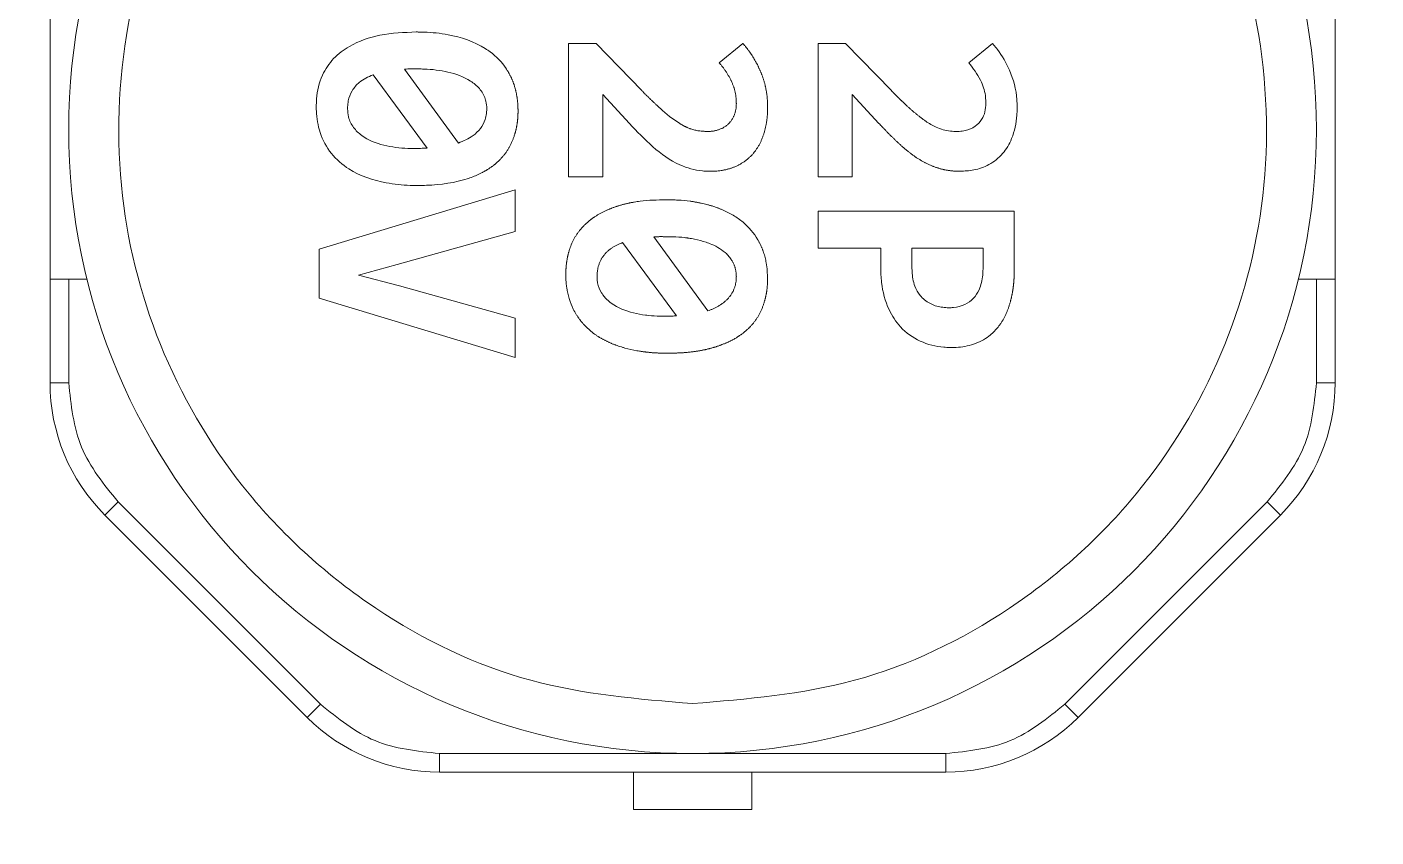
# Model space of a CAD drawing. Header units: millimetres. Extents: x 77 to 206, y 51 to 135.
# Drawn here: x 80.93 to 86.34, y 84.23 to 87.48 of the extents above; entities that cross this region are included whole.
import ezdxf

# ---------------------------------------------------------------- set-up
doc = ezdxf.new("R2010")
doc.units = ezdxf.units.MM

msp = doc.modelspace()

# ---------------------------------------------------------------- hatches: boundary and pattern name
at = {"linetype": 'Continuous', "lineweight": 0}
h = msp.add_hatch(dxfattribs=at)
h.set_pattern_fill('ANSI38', style=0)
edge = h.paths.add_edge_path(flags=0)
edge.add_line((107.8487, 95.9675), (77.0987, 95.9675))
edge.add_line((77.0987, 95.9675), (77.0987, 50.9675))
edge.add_line((77.0987, 50.9675), (138.5987, 50.9675))
edge.add_line((138.5987, 50.9675), (138.5987, 65.8769))
edge.add_spline(control_points=[(138.5987, 65.8769), (138.3623, 66.3568), (138.1121, 66.8376), (137.8487, 67.3188)], knot_values=[0.64695, 0.64695, 0.64695, 0.64695, 0.653933, 0.653933, 0.653933, 0.653933], weights=[1, 1, 1, 1], degree=3, periodic=0)
edge.add_line((137.8487, 67.3188), (137.8487, 54.2904))
edge.add_arc((136.3487, 52.9675), 2, 41.4096, 218.6822)
edge.add_line((134.7875, 51.7175), (80.91, 51.7175))
edge.add_arc((79.3487, 52.9675), 2, 321.3178, 498.5904)
edge.add_line((77.8487, 54.2904), (77.8487, 92.6447))
edge.add_arc((79.3487, 93.9675), 2, 221.4096, 398.6822)
edge.add_line((80.91, 95.2175), (109.0411, 95.2175))
edge.add_spline(control_points=[(109.0411, 95.2175), (108.645, 95.4699), (108.2475, 95.7199), (107.8487, 95.9675)], knot_values=[0.797767, 0.797767, 0.797767, 0.797767, 0.802379, 0.802379, 0.802379, 0.802379], weights=[1, 1, 1, 1], degree=3, periodic=0)
edge = h.paths.add_edge_path(flags=0)
edge.add_arc((79.3487, 93.9675), 0.8, 0, 360)
edge = h.paths.add_edge_path(flags=0)
edge.add_arc((136.3487, 52.9675), 0.8, 0, 360)
edge = h.paths.add_edge_path(flags=0)
edge.add_arc((79.3487, 52.9675), 0.8, 0, 360)

# ---------------------------------------------------------------- linework, layer by layer
at = {"color": 7, "linetype": 'Continuous', "lineweight": 15}
for p, q in [((81.0237, 87.6675), (81.0237, 86.4675)), ((86.1737, 86.4675), (86.1737, 87.6675)), ((83.1019, 86.8775), (83.1019, 87.4129)), ((83.1019, 87.4129), (83.2117, 87.4129)), ((83.2117, 87.4129), (83.3952, 87.2236)), ((83.7056, 87.3346), (83.8001, 87.4129)), ((84.1019, 86.8775), (84.1019, 87.4129)), ((84.1019, 87.4129), (84.2117, 87.4129)), ((84.2117, 87.4129), (84.3952, 87.2236)), ((84.7056, 87.3346), (84.8001, 87.4129)), ((82.6601, 87.013), (82.4436, 87.3092)), ((82.3183, 87.2869), (82.5347, 86.9927)), ((83.3455, 87.092), (83.2386, 87.2079)), ((83.2386, 87.2079), (83.2386, 86.8775)), ((84.3455, 87.092), (84.2386, 87.2079)), ((84.2386, 87.2079), (84.2386, 86.8775)), ((83.2386, 86.8775), (83.1019, 86.8775)), ((84.2386, 86.8775), (84.1019, 86.8775)), ((82.1019, 86.5878), (82.8879, 86.8263)), ((82.8879, 86.8263), (82.8879, 86.6586)), ((84.1019, 86.5928), (84.1019, 86.7408)), ((84.1019, 86.7408), (84.8879, 86.7408)), ((84.8879, 86.51), (84.8879, 86.7408)), ((82.8879, 86.6586), (82.4146, 86.5269)), ((83.3183, 86.6148), (83.5347, 86.3206)), ((83.6601, 86.3409), (83.4436, 86.6371)), ((82.1019, 86.392), (82.1019, 86.5878)), ((84.3525, 86.5928), (84.1019, 86.5928)), ((84.3525, 86.5171), (84.3525, 86.5928)), ((84.4778, 86.5111), (84.4778, 86.5928)), ((84.4778, 86.5928), (84.7626, 86.5928)), ((84.7626, 86.5928), (84.7626, 86.5159)), ((82.4146, 86.5269), (82.2594, 86.4845)), ((81.0987, 86.4675), (81.0237, 86.4675)), ((81.0237, 86.4675), (81.0237, 86.0532)), ((81.0987, 86.4675), (81.1718, 86.4675)), ((81.0987, 86.0532), (81.0987, 86.4675)), ((82.2594, 86.4845), (82.4235, 86.4409)), ((86.0987, 86.4675), (86.0257, 86.4675)), ((86.0987, 86.4675), (86.0987, 86.0532)), ((86.1737, 86.4675), (86.0987, 86.4675)), ((86.1737, 86.0532), (86.1737, 86.4675)), ((82.8879, 86.1542), (82.1019, 86.392)), ((82.4235, 86.4409), (82.8879, 86.3115)), ((82.8879, 86.3115), (82.8879, 86.1542)), ((81.0237, 86.0532), (81.0987, 86.0532)), ((86.1737, 86.0532), (86.0987, 86.0532)), ((81.2434, 85.5229), (81.2964, 85.5759)), ((81.2434, 85.5229), (82.0541, 84.7122)), ((82.1071, 84.7652), (81.2964, 85.5759)), ((85.901, 85.5759), (85.0904, 84.7652)), ((85.1434, 84.7122), (85.9541, 85.5229)), ((85.9541, 85.5229), (85.901, 85.5759)), ((82.0541, 84.7122), (82.1071, 84.7652)), ((85.1434, 84.7122), (85.0904, 84.7652)), ((83.5987, 84.5675), (82.5844, 84.5675)), ((82.5844, 84.5675), (82.5844, 84.4925)), ((84.6131, 84.5675), (83.5987, 84.5675)), ((84.6131, 84.4925), (84.6131, 84.5675)), ((82.5844, 84.4925), (84.6131, 84.4925)), ((83.3612, 84.4925), (83.3612, 84.3425)), ((83.8362, 84.4925), (83.8362, 84.3425)), ((83.3612, 84.3425), (83.8362, 84.3425))]:
    msp.add_line(p, q, dxfattribs=at)
msp.add_circle((83.5987, 87.0675), 2.5, dxfattribs=at)
for centre, start, end in [((81.7737, 86.0532), 180, 225), ((85.4237, 86.0532), 315, 0), ((82.5844, 85.2425), 225, 270), ((84.6131, 85.2425), 270, 315)]:
    msp.add_arc(centre, 0.75, start, end, dxfattribs=at)
for points, knots in [([(83.5987, 84.7675), (83.3795, 84.7858), (82.9315, 84.8231), (82.3104, 85.1232), (81.8018, 85.579), (81.4528, 86.1563), (81.2798, 86.8083), (81.305, 87.4908), (81.5204, 88.146), (81.8047, 88.4944), (81.9438, 88.6648)], [0, 0, 0, 0, 0.122291, 0.25, 0.377709, 0.5, 0.622291, 0.75, 0.877709, 1, 1, 1, 1]), ([(85.2537, 88.6648), (85.3928, 88.4944), (85.6771, 88.146), (85.8925, 87.4908), (85.9177, 86.8083), (85.7447, 86.1563), (85.3956, 85.579), (84.8871, 85.1232), (84.266, 84.8231), (83.8179, 84.7858), (83.5987, 84.7675)], [0, 0, 0, 0, 0.122291, 0.25, 0.377709, 0.5, 0.622291, 0.75, 0.877709, 1, 1, 1, 1]), ([(82.0905, 87.1593), (82.0905, 87.1598), (82.0906, 87.1623), (82.0908, 87.1728), (82.0926, 87.2152), (82.1083, 87.2821), (82.157, 87.3548), (82.2356, 87.4135), (82.3501, 87.4532), (82.4425, 87.4566), (82.4913, 87.4585)], [0, 0, 0, 0, 0.002654, 0.013269, 0.05574, 0.227851, 0.369706, 0.511163, 0.74144, 1, 1, 1, 1]), ([(82.4913, 87.4585), (82.4918, 87.4585), (82.4943, 87.4584), (82.5048, 87.4582), (82.5469, 87.4574), (82.6397, 87.4482), (82.7306, 87.4179), (82.8064, 87.366), (82.835, 87.3369), (82.8535, 87.3086), (82.8556, 87.3053), (82.8581, 87.3012), (82.86, 87.2979), (82.8619, 87.2946), (82.8638, 87.2913), (82.8656, 87.2879), (82.8678, 87.2837), (82.8695, 87.2802), (82.8712, 87.2768), (82.8728, 87.2733), (82.8744, 87.2698), (82.8762, 87.2654), (82.8777, 87.2619), (82.8794, 87.2574), (82.8808, 87.2539), (82.882, 87.2502), (82.8833, 87.2466), (82.8845, 87.243), (82.8859, 87.2384), (82.887, 87.2347), (82.8882, 87.2301), (82.8892, 87.2264), (82.8903, 87.2218), (82.8912, 87.2181), (82.8922, 87.2134), (82.893, 87.2096), (82.8938, 87.2049), (82.8945, 87.2012), (82.8953, 87.1964), (82.8958, 87.1926), (82.8964, 87.1879), (82.8969, 87.1841), (82.8974, 87.1793), (82.8977, 87.1755), (82.8981, 87.1708), (82.8984, 87.166), (82.8986, 87.1612), (82.8988, 87.1564), (82.8989, 87.1526), (82.8991, 87.1474), (82.8992, 87.1442), (82.8993, 87.1419)], [0, 0, 0, 0, 0.002575, 0.012876, 0.05408, 0.21932, 0.493122, 0.532568, 0.692465, 0.697393, 0.707247, 0.712175, 0.722029, 0.726957, 0.731884, 0.741739, 0.746666, 0.756521, 0.761448, 0.766375, 0.77623, 0.781158, 0.791013, 0.79594, 0.805795, 0.810722, 0.815649, 0.825504, 0.830431, 0.840286, 0.845213, 0.855068, 0.859995, 0.86985, 0.874777, 0.884632, 0.889559, 0.899414, 0.904341, 0.914196, 0.919123, 0.928978, 0.933905, 0.94376, 0.948687, 0.958542, 0.968397, 0.973324, 0.983178, 0.988105, 1, 1, 1, 1]), ([(83.8001, 87.4129), (83.8004, 87.4125), (83.802, 87.4106), (83.8043, 87.4079), (83.8075, 87.4041), (83.81, 87.401), (83.8132, 87.3971), (83.8156, 87.394), (83.8181, 87.3908), (83.8206, 87.3877), (83.823, 87.3845), (83.8259, 87.3804), (83.8282, 87.3772), (83.8305, 87.3739), (83.8328, 87.3706), (83.835, 87.3673), (83.8377, 87.3631), (83.8399, 87.3597), (83.8425, 87.3554), (83.8445, 87.352), (83.8466, 87.3485), (83.8486, 87.3451), (83.8505, 87.3416), (83.853, 87.3372), (83.8549, 87.3337), (83.8572, 87.3293), (83.859, 87.3257), (83.8608, 87.3221), (83.8625, 87.3185), (83.8643, 87.3149), (83.8664, 87.3104), (83.868, 87.3068), (83.87, 87.3022), (83.8716, 87.2985), (83.8735, 87.2939), (83.875, 87.2902), (83.8768, 87.2855), (83.8782, 87.2818), (83.8796, 87.278), (83.8809, 87.2742), (83.8822, 87.2704), (83.8837, 87.2657), (83.8848, 87.2618), (83.8862, 87.257), (83.8872, 87.2532), (83.8885, 87.2483), (83.8894, 87.2444), (83.8905, 87.2395), (83.8913, 87.2356), (83.8923, 87.2307), (83.8931, 87.2268), (83.894, 87.2219), (83.8946, 87.2179), (83.8954, 87.213), (83.896, 87.209), (83.8966, 87.2041), (83.8971, 87.2001), (83.8976, 87.1951), (83.8979, 87.1911), (83.8983, 87.1862), (83.8985, 87.1822), (83.8987, 87.1772), (83.8989, 87.1732), (83.899, 87.1682), (83.8991, 87.1632), (83.8992, 87.1592), (83.8993, 87.1572)], [0, 0, 0, 0, 0.005347, 0.026736, 0.037431, 0.05882, 0.069515, 0.090904, 0.101599, 0.112294, 0.133684, 0.144378, 0.165768, 0.176463, 0.187158, 0.208547, 0.219242, 0.240632, 0.251327, 0.272716, 0.283411, 0.294106, 0.315495, 0.32619, 0.34758, 0.358274, 0.379664, 0.390359, 0.401053, 0.422443, 0.433138, 0.454527, 0.465222, 0.486612, 0.497306, 0.518696, 0.529391, 0.550781, 0.561475, 0.57217, 0.59356, 0.604255, 0.625645, 0.63634, 0.65773, 0.668425, 0.689815, 0.70051, 0.721899, 0.732594, 0.753984, 0.764678, 0.786068, 0.796763, 0.818153, 0.828848, 0.850238, 0.860932, 0.882323, 0.893018, 0.914407, 0.925102, 0.946492, 0.957186, 0.978593, 1, 1, 1, 1]), ([(84.8001, 87.4129), (84.8004, 87.4125), (84.802, 87.4106), (84.8088, 87.4026), (84.8355, 87.3698), (84.8764, 87.2997), (84.8981, 87.2179), (84.8991, 87.1674), (84.8993, 87.1572)], [0, 0, 0, 0, 0.005363, 0.026816, 0.112639, 0.458508, 0.889708, 1, 1, 1, 1]), ([(82.4436, 87.3092), (82.4441, 87.3092), (82.4466, 87.3094), (82.4531, 87.31), (82.4631, 87.3105), (82.4765, 87.3104), (82.4859, 87.3104), (82.4913, 87.3104)], [0, 0, 0, 0, 0.03142, 0.157102, 0.408546, 0.659942, 1, 1, 1, 1]), ([(82.4913, 87.3104), (82.4918, 87.3104), (82.4943, 87.3104), (82.5048, 87.3103), (82.547, 87.3096), (82.6192, 87.3013), (82.6964, 87.2742), (82.7465, 87.2334), (82.7641, 87.2025), (82.7725, 87.1745), (82.7733, 87.1609), (82.774, 87.1508)], [0, 0, 0, 0, 0.004175, 0.020873, 0.087669, 0.355933, 0.626099, 0.756274, 0.887563, 0.915242, 1, 1, 1, 1]), ([(83.774, 87.1721), (83.7739, 87.1726), (83.7739, 87.1751), (83.7737, 87.1796), (83.7734, 87.1856), (83.773, 87.1916), (83.7725, 87.1976), (83.7718, 87.2035), (83.7709, 87.2095), (83.7697, 87.2154), (83.7684, 87.2212), (83.767, 87.227), (83.7656, 87.2318), (83.7641, 87.2366), (83.7624, 87.2413), (83.7603, 87.247), (83.7581, 87.2525), (83.7557, 87.258), (83.7536, 87.2625), (83.7514, 87.267), (83.7491, 87.2715), (83.7463, 87.2768), (83.7434, 87.282), (83.7403, 87.2872), (83.7371, 87.2923), (83.7339, 87.2973), (83.7311, 87.3015), (83.7283, 87.3056), (83.7254, 87.3097), (83.7219, 87.3146), (83.7182, 87.3193), (83.7145, 87.324), (83.7103, 87.3291), (83.7073, 87.3326), (83.7056, 87.3346)], [0, 0, 0, 0, 0.008318, 0.041591, 0.074865, 0.10814, 0.141416, 0.174693, 0.20797, 0.241247, 0.274525, 0.307802, 0.341079, 0.357716, 0.390993, 0.42427, 0.457546, 0.490821, 0.524096, 0.540732, 0.574008, 0.607283, 0.640558, 0.673833, 0.707107, 0.740381, 0.773655, 0.790292, 0.823566, 0.856841, 0.890116, 0.92339, 0.956664, 1, 1, 1, 1]), ([(84.774, 87.1721), (84.7739, 87.1726), (84.7739, 87.1751), (84.7735, 87.1856), (84.7714, 87.2172), (84.753, 87.273), (84.7227, 87.3124), (84.7056, 87.3346)], [0, 0, 0, 0, 0.008342, 0.041711, 0.175298, 0.535402, 1, 1, 1, 1]), ([(82.2158, 87.1509), (82.2158, 87.1514), (82.2159, 87.1539), (82.2164, 87.1644), (82.2187, 87.1889), (82.2324, 87.2242), (82.2657, 87.2634), (82.2988, 87.2782), (82.3183, 87.2869)], [0, 0, 0, 0, 0.008236, 0.041182, 0.173228, 0.411708, 0.652527, 1, 1, 1, 1]), ([(83.3952, 87.2236), (83.3956, 87.2232), (83.3973, 87.2214), (83.3997, 87.2189), (83.4032, 87.2153), (83.406, 87.2125), (83.4095, 87.2089), (83.4123, 87.206), (83.4159, 87.2025), (83.4187, 87.1997), (83.4223, 87.1962), (83.4251, 87.1934), (83.428, 87.1906), (83.4309, 87.1878), (83.4338, 87.185), (83.4367, 87.1823), (83.4396, 87.1795), (83.4432, 87.1761), (83.4475, 87.172), (83.4563, 87.1637), (83.4871, 87.1351), (83.5195, 87.1087), (83.5492, 87.0904), (83.5529, 87.0882), (83.5565, 87.0861), (83.5602, 87.084), (83.564, 87.082), (83.5677, 87.08), (83.5716, 87.0782), (83.5754, 87.0764), (83.5806, 87.0742), (83.5858, 87.072), (83.5924, 87.0696), (83.5992, 87.0674), (83.606, 87.0656), (83.6129, 87.0641), (83.6185, 87.0631), (83.6255, 87.0621), (83.6311, 87.0614), (83.6381, 87.0608), (83.6438, 87.0605), (83.6515, 87.0601), (83.6564, 87.0599), (83.6599, 87.0598)], [0, 0, 0, 0, 0.004681, 0.023405, 0.032767, 0.051491, 0.060854, 0.079578, 0.08894, 0.107664, 0.117026, 0.135751, 0.145113, 0.154475, 0.173199, 0.182561, 0.191923, 0.210647, 0.229371, 0.248096, 0.322995, 0.62341, 0.636635, 0.649861, 0.663086, 0.676312, 0.689537, 0.702763, 0.715989, 0.729215, 0.742441, 0.768896, 0.782122, 0.808582, 0.835042, 0.848269, 0.874726, 0.887952, 0.914408, 0.927634, 0.954087, 0.967312, 1, 1, 1, 1]), ([(84.3952, 87.2236), (84.3956, 87.2232), (84.3973, 87.2214), (84.3997, 87.2189), (84.4032, 87.2153), (84.406, 87.2125), (84.4095, 87.2089), (84.4123, 87.206), (84.4159, 87.2025), (84.4187, 87.1997), (84.4223, 87.1962), (84.4251, 87.1934), (84.428, 87.1906), (84.4309, 87.1878), (84.4338, 87.185), (84.4367, 87.1823), (84.4396, 87.1795), (84.4432, 87.1761), (84.4475, 87.172), (84.4519, 87.1678), (84.4577, 87.1624), (84.4636, 87.1569), (84.4695, 87.1516), (84.474, 87.1476), (84.4785, 87.1436), (84.483, 87.1397), (84.4876, 87.1358), (84.4922, 87.132), (84.4969, 87.1282), (84.5016, 87.1244), (84.5063, 87.1207), (84.511, 87.117), (84.5158, 87.1134), (84.5198, 87.1104), (84.5254, 87.1062), (84.5426, 87.094), (84.5769, 87.073), (84.6215, 87.061), (84.6506, 87.0601), (84.6599, 87.0598)], [0, 0, 0, 0, 0.004685, 0.023424, 0.032794, 0.051533, 0.060903, 0.079642, 0.089011, 0.107751, 0.11712, 0.13586, 0.145229, 0.154599, 0.173338, 0.182708, 0.192077, 0.210817, 0.229556, 0.248295, 0.267034, 0.304513, 0.323253, 0.341992, 0.360731, 0.379471, 0.39821, 0.41695, 0.435689, 0.454429, 0.473168, 0.491907, 0.510647, 0.529386, 0.538756, 0.576237, 0.726624, 0.913441, 1, 1, 1, 1]), ([(82.4984, 86.8434), (82.4979, 86.8434), (82.4954, 86.8434), (82.4849, 86.8435), (82.4428, 86.8442), (82.35, 86.8538), (82.2358, 86.8907), (82.1468, 86.9686), (82.1018, 87.0516), (82.0915, 87.1185), (82.0906, 87.1537), (82.0905, 87.1593)], [0, 0, 0, 0, 0.00258, 0.0128998, 0.0541802, 0.2197622, 0.4941985, 0.6560451, 0.8184101, 0.9708721, 1, 1, 1, 1]), ([(82.4888, 86.9915), (82.4883, 86.9915), (82.4858, 86.9915), (82.4753, 86.9916), (82.4332, 86.9924), (82.3609, 87.0011), (82.2841, 87.0304), (82.2378, 87.0745), (82.2185, 87.1132), (82.2166, 87.1398), (82.2158, 87.1509)], [0, 0, 0, 0, 0.004278, 0.021389, 0.089838, 0.364842, 0.642534, 0.773229, 0.904667, 1, 1, 1, 1]), ([(82.774, 87.1508), (82.7739, 87.1503), (82.7738, 87.1478), (82.7736, 87.1433), (82.7732, 87.1373), (82.7721, 87.1253), (82.767, 87.1021), (82.75, 87.0704), (82.7137, 87.0358), (82.6805, 87.0217), (82.6601, 87.013)], [0, 0, 0, 0, 0.007833, 0.039168, 0.070503, 0.101842, 0.227821, 0.439455, 0.654973, 1, 1, 1, 1]), ([(83.6599, 87.0598), (83.6604, 87.0598), (83.6629, 87.0599), (83.6674, 87.0601), (83.6734, 87.0605), (83.6793, 87.0611), (83.6853, 87.062), (83.6911, 87.0632), (83.6969, 87.0648), (83.7027, 87.0666), (83.7083, 87.0686), (83.7129, 87.0706), (83.7175, 87.0727), (83.7219, 87.075), (83.7271, 87.0781), (83.7312, 87.0809), (83.7351, 87.084), (83.739, 87.0872), (83.7434, 87.0913), (83.7468, 87.0949), (83.7501, 87.0987), (83.7532, 87.1026), (83.7566, 87.1076), (83.7597, 87.1127), (83.762, 87.1171), (83.7641, 87.1217), (83.7661, 87.1263), (83.7681, 87.132), (83.7697, 87.1377), (83.7711, 87.1436), (83.7723, 87.1495), (83.7731, 87.1554), (83.7738, 87.163), (83.7739, 87.1685), (83.774, 87.1721)], [0, 0, 0, 0, 0.0083198, 0.0415994, 0.0748812, 0.1081672, 0.1414592, 0.1747511, 0.2080408, 0.2413286, 0.2746154, 0.3079045, 0.3245457, 0.3578397, 0.391137, 0.4244329, 0.4410744, 0.4743679, 0.5076604, 0.5409538, 0.5575954, 0.5908909, 0.6241875, 0.6574828, 0.6907769, 0.7074182, 0.7407107, 0.7740026, 0.8072938, 0.8405828, 0.8738698, 0.9071592, 0.9404523, 1, 1, 1, 1]), ([(83.8993, 87.1572), (83.8993, 87.1567), (83.8992, 87.1542), (83.8991, 87.1477), (83.8989, 87.1397), (83.8986, 87.1317), (83.8982, 87.1257), (83.8977, 87.1197), (83.8969, 87.1117), (83.8958, 87.1038), (83.8947, 87.0959), (83.8937, 87.09), (83.8926, 87.0841), (83.8914, 87.0782), (83.8901, 87.0723), (83.8886, 87.0665), (83.8871, 87.0607), (83.8854, 87.0549), (83.8836, 87.0492), (83.8818, 87.0435), (83.8797, 87.0379), (83.8776, 87.0323), (83.8753, 87.0267), (83.8729, 87.0212), (83.8703, 87.0158), (83.8676, 87.0104), (83.8648, 87.0051), (83.8618, 86.9999), (83.8587, 86.9948), (83.8554, 86.9898), (83.852, 86.9849), (83.8484, 86.98), (83.8453, 86.9761), (83.8422, 86.9722), (83.8389, 86.9685), (83.8348, 86.964), (83.8306, 86.9598), (83.8263, 86.9556), (83.8226, 86.9522), (83.8188, 86.949), (83.8149, 86.9458), (83.8102, 86.9421), (83.8053, 86.9387), (83.8003, 86.9353), (83.7952, 86.9322), (83.79, 86.9292), (83.7856, 86.9268), (83.7812, 86.9245), (83.7767, 86.9223), (83.7712, 86.9198), (83.7657, 86.9174), (83.7601, 86.9152), (83.7545, 86.9132), (83.7488, 86.9113), (83.743, 86.9096), (83.7372, 86.9081), (83.7314, 86.9067), (83.7255, 86.9055), (83.7196, 86.9044), (83.7077, 86.9024), (83.691, 86.9007), (83.6762, 86.9004), (83.6695, 86.9003)], [0, 0, 0, 0, 0.003838, 0.019189, 0.049892, 0.065244, 0.080596, 0.095948, 0.111299, 0.142006, 0.157357, 0.172709, 0.188061, 0.203413, 0.218764, 0.234116, 0.249468, 0.26482, 0.280172, 0.295524, 0.310876, 0.326228, 0.341581, 0.356933, 0.372285, 0.387638, 0.40299, 0.418343, 0.433696, 0.449049, 0.464401, 0.479754, 0.495107, 0.502783, 0.518136, 0.533489, 0.548842, 0.564195, 0.579548, 0.587224, 0.602577, 0.61793, 0.633283, 0.648637, 0.66399, 0.679343, 0.694695, 0.702371, 0.717723, 0.733076, 0.748428, 0.763781, 0.779134, 0.794487, 0.80984, 0.825193, 0.840545, 0.855897, 0.871249, 0.886601, 0.948083, 1, 1, 1, 1]), ([(84.6599, 87.0598), (84.6604, 87.0598), (84.6629, 87.0599), (84.6734, 87.0604), (84.6977, 87.0632), (84.731, 87.0774), (84.7579, 87.1057), (84.7719, 87.1385), (84.7733, 87.1609), (84.774, 87.1721)], [0, 0, 0, 0, 0.008354, 0.041771, 0.175846, 0.416297, 0.627319, 0.813706, 1, 1, 1, 1]), ([(84.8993, 87.1572), (84.8993, 87.1567), (84.8992, 87.1542), (84.8991, 87.1437), (84.8976, 87.1014), (84.8846, 87.0378), (84.8444, 86.968), (84.7897, 86.9248), (84.7286, 86.9031), (84.6883, 86.9012), (84.6695, 86.9003)], [0, 0, 0, 0, 0.003852, 0.01926, 0.080905, 0.330073, 0.509747, 0.690289, 0.85521, 1, 1, 1, 1]), ([(82.8993, 87.1419), (82.8993, 87.1414), (82.8992, 87.1389), (82.8991, 87.1354), (82.899, 87.1314), (82.8988, 87.1274), (82.8987, 87.1234), (82.8985, 87.1194), (82.8983, 87.1154), (82.898, 87.1114), (82.8976, 87.1074), (82.8972, 87.1034), (82.8968, 87.0994), (82.8963, 87.0955), (82.8958, 87.0925), (82.8952, 87.0886), (82.8946, 87.0846), (82.8939, 87.0807), (82.8931, 87.0767), (82.8923, 87.0728), (82.8914, 87.0689), (82.8907, 87.066), (82.8898, 87.0621), (82.8888, 87.0582), (82.8877, 87.0544), (82.8866, 87.0505), (82.8852, 87.0458), (82.8833, 87.04), (82.8807, 87.0325), (82.8778, 87.025), (82.8747, 87.0177), (82.8722, 87.0122), (82.8687, 87.005), (82.865, 86.9979), (82.861, 86.991), (82.8579, 86.9859), (82.8535, 86.9791), (82.8489, 86.9726), (82.844, 86.9663), (82.8402, 86.9616), (82.8349, 86.9556), (82.8301, 86.9505), (82.8259, 86.9462), (82.8238, 86.9441), (82.8209, 86.9413), (82.818, 86.9386), (82.815, 86.9359), (82.8128, 86.9339), (82.8098, 86.9313), (82.8067, 86.9287), (82.8036, 86.9262), (82.8005, 86.9237), (82.7973, 86.9213), (82.7941, 86.9189), (82.7908, 86.9166), (82.7875, 86.9143), (82.7842, 86.9121), (82.7809, 86.9099), (82.7775, 86.9077), (82.7732, 86.9051), (82.7698, 86.903), (82.7663, 86.901), (82.7629, 86.8991), (82.7593, 86.8972), (82.7532, 86.8939), (82.7343, 86.8845), (82.6629, 86.8561), (82.5779, 86.8445), (82.5099, 86.8435), (82.4984, 86.8434)], [0, 0, 0, 0, 0.00265, 0.013252, 0.018553, 0.023854, 0.034456, 0.039757, 0.045059, 0.055661, 0.060962, 0.066263, 0.076866, 0.082167, 0.087468, 0.092769, 0.103371, 0.108672, 0.113973, 0.124576, 0.129877, 0.135178, 0.140479, 0.151081, 0.156382, 0.161683, 0.172286, 0.182888, 0.193491, 0.2147, 0.225303, 0.235906, 0.246508, 0.267718, 0.278321, 0.288924, 0.299527, 0.320739, 0.331342, 0.341945, 0.352548, 0.373758, 0.379059, 0.38436, 0.389661, 0.400263, 0.405565, 0.410866, 0.416167, 0.426769, 0.43207, 0.437371, 0.447974, 0.453275, 0.458576, 0.469179, 0.47448, 0.479781, 0.490383, 0.495684, 0.506287, 0.511588, 0.516889, 0.527491, 0.532792, 0.554, 0.638971, 0.939448, 1, 1, 1, 1]), ([(83.6695, 86.9003), (83.669, 86.9003), (83.6665, 86.9004), (83.656, 86.9005), (83.6149, 86.9026), (83.5336, 86.9255), (83.436, 86.9963), (83.3758, 87.06), (83.3455, 87.092)], [0, 0, 0, 0, 0.0038688, 0.019344, 0.0812879, 0.3219345, 0.6589939, 1, 1, 1, 1]), ([(84.6695, 86.9003), (84.669, 86.9003), (84.6665, 86.9004), (84.662, 86.9004), (84.656, 86.9006), (84.65, 86.9008), (84.644, 86.9012), (84.638, 86.9018), (84.6321, 86.9024), (84.6261, 86.9032), (84.6202, 86.9041), (84.6143, 86.9051), (84.6094, 86.906), (84.6045, 86.907), (84.5996, 86.9082), (84.5938, 86.9097), (84.588, 86.9113), (84.5832, 86.9128), (84.5785, 86.9143), (84.5737, 86.9159), (84.5681, 86.9179), (84.5634, 86.9197), (84.5587, 86.9215), (84.5541, 86.9234), (84.5486, 86.9258), (84.5432, 86.9283), (84.5378, 86.931), (84.5333, 86.9332), (84.5289, 86.9355), (84.5245, 86.9379), (84.5192, 86.9408), (84.514, 86.9438), (84.5089, 86.9469), (84.5037, 86.95), (84.4987, 86.9532), (84.4945, 86.9559), (84.4903, 86.9587), (84.4862, 86.9616), (84.4813, 86.9651), (84.4765, 86.9686), (84.4717, 86.9723), (84.467, 86.976), (84.4623, 86.9797), (84.4576, 86.9834), (84.453, 86.9872), (84.4483, 86.991), (84.4438, 86.9949), (84.4393, 86.9989), (84.4348, 87.0029), (84.4304, 87.0069), (84.4245, 87.0124), (84.4187, 87.0179), (84.4129, 87.0234), (84.4086, 87.0276), (84.4043, 87.0318), (84.4, 87.0359), (84.3942, 87.0415), (84.3885, 87.0471), (84.3829, 87.0528), (84.3787, 87.0571), (84.3745, 87.0614), (84.3704, 87.0657), (84.3663, 87.0701), (84.3628, 87.0737), (84.3601, 87.0766), (84.3573, 87.0795), (84.3546, 87.0824), (84.3518, 87.0853), (84.3491, 87.0883), (84.347, 87.0905), (84.3455, 87.092)], [0, 0, 0, 0, 0.0038592, 0.0192962, 0.0347335, 0.0501712, 0.0656095, 0.0810477, 0.0964856, 0.1119231, 0.1273605, 0.1427981, 0.158236, 0.1659546, 0.1813932, 0.1968315, 0.2122695, 0.2277073, 0.2354258, 0.2508634, 0.266301, 0.2817387, 0.2894572, 0.3048949, 0.3203327, 0.3357704, 0.3512082, 0.3666459, 0.3743644, 0.3898018, 0.4052391, 0.4206764, 0.4361137, 0.4515511, 0.4669885, 0.4824259, 0.4901445, 0.505582, 0.5210196, 0.536457, 0.5518942, 0.5673314, 0.5827684, 0.5982055, 0.6136426, 0.6290798, 0.6445171, 0.6599544, 0.6753916, 0.6908288, 0.7062659, 0.7371403, 0.7525773, 0.7680143, 0.7834512, 0.7988882, 0.8143252, 0.8451998, 0.8606369, 0.876074, 0.891511, 0.906948, 0.922385, 0.9378219, 0.9455404, 0.9532589, 0.9686959, 0.9764144, 0.9841329, 1, 1, 1, 1]), ([(82.5347, 86.9927), (82.5342, 86.9927), (82.5317, 86.9927), (82.5252, 86.9926), (82.5148, 86.9924), (82.502, 86.9916), (82.4932, 86.9915), (82.4888, 86.9915)], [0, 0, 0, 0, 0.03265, 0.163252, 0.424463, 0.712215, 1, 1, 1, 1]), ([(83.0905, 86.4872), (83.0905, 86.4877), (83.0906, 86.4902), (83.0907, 86.4937), (83.0908, 86.4977), (83.0909, 86.5017), (83.0911, 86.5057), (83.0913, 86.5097), (83.0915, 86.5137), (83.0918, 86.5177), (83.0921, 86.5217), (83.0925, 86.5256), (83.093, 86.5296), (83.0935, 86.5336), (83.0939, 86.5366), (83.0945, 86.5405), (83.0952, 86.5445), (83.0959, 86.5484), (83.0966, 86.5523), (83.0974, 86.5562), (83.0983, 86.5602), (83.0989, 86.5631), (83.0998, 86.567), (83.1008, 86.5709), (83.1018, 86.5747), (83.1035, 86.5805), (83.1097, 86.6006), (83.1185, 86.6211), (83.1287, 86.6384), (83.1319, 86.6434), (83.1363, 86.6501), (83.141, 86.6566), (83.1459, 86.6629), (83.1497, 86.6676), (83.1549, 86.6737), (83.1596, 86.6789), (83.1645, 86.6839), (83.1723, 86.6916), (83.1813, 86.6996), (83.1901, 86.7063), (83.1933, 86.7087), (83.1965, 86.7111), (83.1997, 86.7134), (83.2055, 86.7173), (83.2231, 86.7288), (83.2418, 86.7387), (83.2593, 86.7463), (83.263, 86.7479), (83.2676, 86.7497), (83.2713, 86.7512), (83.276, 86.753), (83.2807, 86.7547), (83.2854, 86.7564), (83.2901, 86.7581), (83.2939, 86.7593), (83.2987, 86.7609), (83.3034, 86.7624), (83.3082, 86.7638), (83.313, 86.7652), (83.3179, 86.7666), (83.3227, 86.7678), (83.3275, 86.7691), (83.3324, 86.7703), (83.3382, 86.7716), (83.3431, 86.7727), (83.348, 86.7737), (83.3529, 86.7747), (83.3588, 86.7758), (83.3706, 86.7779), (83.4145, 86.7844), (83.4569, 86.7855), (83.4913, 86.7864)], [0, 0, 0, 0, 0.002646, 0.01323, 0.018521, 0.023813, 0.034397, 0.039689, 0.044981, 0.055565, 0.060857, 0.066149, 0.076733, 0.082025, 0.087317, 0.092608, 0.103192, 0.108484, 0.113776, 0.12436, 0.129652, 0.134944, 0.140236, 0.15082, 0.156112, 0.161404, 0.182576, 0.267606, 0.278191, 0.288776, 0.29936, 0.320533, 0.331118, 0.341702, 0.352286, 0.37346, 0.378752, 0.389336, 0.431722, 0.442306, 0.447598, 0.45289, 0.463474, 0.468766, 0.489937, 0.574836, 0.580128, 0.590712, 0.596004, 0.606587, 0.611879, 0.622463, 0.633047, 0.638339, 0.648923, 0.654214, 0.664798, 0.675382, 0.680674, 0.691258, 0.701842, 0.707134, 0.717717, 0.728301, 0.738885, 0.744177, 0.754761, 0.765344, 0.775928, 0.818272, 1, 1, 1, 1]), ([(83.4913, 86.7864), (83.4918, 86.7864), (83.4943, 86.7864), (83.5048, 86.7862), (83.5168, 86.7859), (83.5308, 86.7854), (83.5528, 86.7843), (83.5747, 86.7823), (83.5946, 86.7795), (83.6005, 86.7786), (83.6064, 86.7776), (83.6123, 86.7766), (83.6182, 86.7755), (83.6231, 86.7745), (83.628, 86.7736), (83.6388, 86.7713), (83.6505, 86.7686), (83.6621, 86.7655), (83.6669, 86.7641), (83.6717, 86.7627), (83.6822, 86.7595), (83.6926, 86.756), (83.7029, 86.7521), (83.7095, 86.7495), (83.7298, 86.741), (83.7622, 86.7249), (83.8135, 86.6887), (83.8451, 86.6517), (83.8617, 86.6229), (83.8635, 86.6197), (83.8657, 86.6156), (83.8674, 86.6123), (83.8695, 86.6082), (83.8711, 86.6048), (83.8731, 86.6007), (83.8746, 86.5973), (83.8764, 86.593), (83.8778, 86.5896), (83.8794, 86.5853), (83.8811, 86.581), (83.8847, 86.5705), (83.8893, 86.5548), (83.8971, 86.5198), (83.8983, 86.4912), (83.8993, 86.4698)], [0, 0, 0, 0, 0.002571, 0.012857, 0.054, 0.064286, 0.084857, 0.167201, 0.177487, 0.187773, 0.198059, 0.208344, 0.21863, 0.228916, 0.234058, 0.244344, 0.285496, 0.295782, 0.306068, 0.311211, 0.321496, 0.362655, 0.367798, 0.378084, 0.398657, 0.481092, 0.563642, 0.720492, 0.725245, 0.734751, 0.739504, 0.74901, 0.753763, 0.763269, 0.768022, 0.777529, 0.782282, 0.791788, 0.796541, 0.806047, 0.815553, 0.853606, 0.889864, 1, 1, 1, 1]), ([(83.2158, 86.4788), (83.2158, 86.4793), (83.2159, 86.4818), (83.2161, 86.4863), (83.2165, 86.4923), (83.217, 86.4983), (83.2177, 86.5043), (83.2188, 86.5102), (83.2201, 86.516), (83.2217, 86.5218), (83.2233, 86.5266), (83.225, 86.5313), (83.2269, 86.5359), (83.2294, 86.5414), (83.2317, 86.5458), (83.2341, 86.5502), (83.2367, 86.5545), (83.24, 86.5594), (83.2436, 86.5643), (83.2468, 86.5682), (83.2501, 86.5719), (83.2535, 86.5756), (83.2578, 86.5797), (83.2624, 86.5836), (83.2671, 86.5873), (83.272, 86.5909), (83.2769, 86.5943), (83.282, 86.5975), (83.2871, 86.6005), (83.2924, 86.6034), (83.2978, 86.6061), (83.3032, 86.6086), (83.3101, 86.6115), (83.3151, 86.6135), (83.3183, 86.6148)], [0, 0, 0, 0, 0.0082035, 0.0410176, 0.0738332, 0.1066514, 0.1394734, 0.1722964, 0.2051192, 0.2379421, 0.2707649, 0.2871729, 0.3199955, 0.3528179, 0.3856403, 0.4020483, 0.4348707, 0.4676931, 0.5005156, 0.5333389, 0.5497471, 0.5825717, 0.6153971, 0.6482203, 0.6810413, 0.7138603, 0.7466781, 0.7794963, 0.812315, 0.8451343, 0.8779539, 0.9107713, 0.9435869, 1, 1, 1, 1]), ([(83.4436, 86.6371), (83.4441, 86.6371), (83.4466, 86.6373), (83.4511, 86.6377), (83.4571, 86.6381), (83.4631, 86.6383), (83.4691, 86.6384), (83.4751, 86.6383), (83.4825, 86.6383), (83.4879, 86.6383), (83.4913, 86.6383)], [0, 0, 0, 0, 0.031419, 0.157098, 0.282784, 0.408472, 0.534156, 0.659835, 0.785512, 1, 1, 1, 1]), ([(83.4913, 86.6383), (83.4918, 86.6383), (83.4943, 86.6383), (83.4978, 86.6383), (83.5028, 86.6382), (83.5098, 86.6381), (83.5318, 86.6376), (83.5538, 86.6361), (83.5727, 86.6338), (83.5767, 86.6332), (83.5796, 86.6328), (83.5836, 86.6323), (83.5885, 86.6315), (83.5964, 86.6302), (83.6181, 86.6262), (83.6453, 86.619), (83.69, 86.6021), (83.719, 86.5851), (83.7378, 86.5665), (83.7445, 86.5596), (83.751, 86.5512), (83.7561, 86.543), (83.7583, 86.5392), (83.76, 86.5361), (83.762, 86.5322), (83.7638, 86.5282), (83.7655, 86.5242), (83.767, 86.5201), (83.7681, 86.5167), (83.7694, 86.5125), (83.7703, 86.5091), (83.7713, 86.5049), (83.772, 86.5014), (83.7727, 86.4971), (83.7732, 86.4927), (83.7735, 86.4884), (83.7738, 86.4837), (83.7739, 86.4807), (83.774, 86.4787)], [0, 0, 0, 0, 0.004167, 0.020837, 0.029171, 0.045841, 0.07918, 0.212653, 0.229322, 0.237657, 0.245992, 0.254326, 0.270996, 0.287666, 0.321007, 0.454626, 0.52134, 0.719405, 0.726715, 0.741338, 0.800022, 0.814646, 0.821956, 0.83658, 0.843891, 0.858515, 0.873139, 0.88045, 0.895074, 0.902385, 0.917009, 0.924319, 0.938944, 0.946255, 0.960881, 0.975504, 0.982815, 1, 1, 1, 1]), ([(84.6367, 86.1941), (84.6362, 86.1941), (84.6337, 86.1941), (84.6232, 86.1944), (84.5808, 86.1961), (84.5083, 86.2142), (84.4307, 86.2695), (84.3771, 86.353), (84.3549, 86.4378), (84.3531, 86.4962), (84.3525, 86.5171)], [0, 0, 0, 0, 0.003095, 0.015473, 0.065001, 0.265852, 0.467886, 0.638557, 0.870485, 1, 1, 1, 1]), ([(84.6264, 86.3535), (84.6259, 86.3536), (84.6234, 86.3536), (84.6129, 86.3539), (84.5868, 86.3562), (84.5472, 86.3687), (84.5098, 86.3993), (84.4848, 86.4442), (84.4784, 86.4828), (84.4779, 86.5068), (84.4778, 86.5111)], [0, 0, 0, 0, 0.006133, 0.030667, 0.12898, 0.327728, 0.529005, 0.705814, 0.947316, 1, 1, 1, 1]), ([(84.7626, 86.5159), (84.7626, 86.5154), (84.7625, 86.5129), (84.7624, 86.5024), (84.7609, 86.4723), (84.7516, 86.4305), (84.7256, 86.389), (84.6891, 86.3632), (84.6538, 86.3541), (84.6322, 86.3537), (84.6264, 86.3535)], [0, 0, 0, 0, 0.0062433, 0.0312163, 0.1311798, 0.3821628, 0.5558572, 0.7303063, 0.9278133, 1, 1, 1, 1]), ([(84.8879, 86.51), (84.8879, 86.5095), (84.8878, 86.507), (84.8877, 86.5025), (84.8876, 86.4975), (84.8875, 86.4925), (84.8874, 86.4885), (84.8873, 86.4835), (84.8871, 86.4795), (84.8869, 86.4745), (84.8867, 86.4705), (84.8864, 86.4655), (84.8861, 86.4615), (84.8857, 86.4565), (84.8854, 86.4526), (84.8849, 86.4476), (84.8845, 86.4436), (84.884, 86.4396), (84.8835, 86.4357), (84.883, 86.4317), (84.8823, 86.4268), (84.8816, 86.4228), (84.881, 86.4189), (84.8803, 86.4149), (84.8796, 86.411), (84.8788, 86.4071), (84.878, 86.4031), (84.8772, 86.3992), (84.8763, 86.3953), (84.8755, 86.3914), (84.8745, 86.3875), (84.8735, 86.3836), (84.8725, 86.3798), (84.8712, 86.3749), (84.8696, 86.3692), (84.8678, 86.3634), (84.8653, 86.3558), (84.8626, 86.3483), (84.8597, 86.3408), (84.8575, 86.3353), (84.8551, 86.3298), (84.8526, 86.3243), (84.85, 86.3189), (84.8463, 86.3118), (84.8425, 86.3048), (84.8383, 86.2979), (84.8351, 86.2929), (84.8317, 86.2879), (84.827, 86.2814), (84.8135, 86.264), (84.7823, 86.2333), (84.7252, 86.2037), (84.6724, 86.1947), (84.6427, 86.1942), (84.6367, 86.1941)], [0, 0, 0, 0, 0.003279, 0.016394, 0.029509, 0.036066, 0.049181, 0.055739, 0.068854, 0.075411, 0.088527, 0.095084, 0.108199, 0.114757, 0.127872, 0.13443, 0.147545, 0.154102, 0.16066, 0.173775, 0.180333, 0.193448, 0.200006, 0.206563, 0.219678, 0.226236, 0.232794, 0.245909, 0.252466, 0.259024, 0.272139, 0.278697, 0.285254, 0.29837, 0.311485, 0.324601, 0.337716, 0.36395, 0.377066, 0.390182, 0.403297, 0.416413, 0.429529, 0.442644, 0.468882, 0.481998, 0.495114, 0.50823, 0.521346, 0.547584, 0.653169, 0.805503, 0.960696, 1, 1, 1, 1]), ([(83.4984, 86.1713), (83.4979, 86.1713), (83.4954, 86.1713), (83.4909, 86.1714), (83.4849, 86.1715), (83.4789, 86.1716), (83.4729, 86.1717), (83.4669, 86.1719), (83.4609, 86.1721), (83.455, 86.1723), (83.449, 86.1727), (83.443, 86.1731), (83.437, 86.1735), (83.431, 86.174), (83.425, 86.1746), (83.4191, 86.1752), (83.4141, 86.1758), (83.4091, 86.1764), (83.4042, 86.177), (83.3982, 86.1778), (83.3923, 86.1787), (83.3844, 86.1798), (83.3627, 86.1835), (83.3411, 86.1883), (83.3228, 86.1934), (83.318, 86.1948), (83.3075, 86.198), (83.297, 86.2015), (83.2867, 86.2053), (83.283, 86.2067), (83.2784, 86.2086), (83.2747, 86.2101), (83.2701, 86.2121), (83.2664, 86.2137), (83.2618, 86.2157), (83.2582, 86.2174), (83.2537, 86.2196), (83.2501, 86.2213), (83.2456, 86.2236), (83.2421, 86.2255), (83.2377, 86.2278), (83.2342, 86.2298), (83.2299, 86.2323), (83.2265, 86.2343), (83.2231, 86.2365), (83.2197, 86.2386), (83.2138, 86.2424), (83.1958, 86.2551), (83.179, 86.2696), (83.1658, 86.2833), (83.1631, 86.2863), (83.1604, 86.2892), (83.1577, 86.2922), (83.1551, 86.2953), (83.1526, 86.2984), (83.1501, 86.3015), (83.1476, 86.3046), (83.1452, 86.3078), (83.1428, 86.3111), (83.1405, 86.3143), (83.1383, 86.3176), (83.1355, 86.3218), (83.1291, 86.3319), (83.1096, 86.3669), (83.098, 86.4065), (83.0935, 86.4395), (83.0928, 86.445), (83.0924, 86.4494), (83.092, 86.4538), (83.0915, 86.4605), (83.0909, 86.4716), (83.0906, 86.4816), (83.0905, 86.4872)], [0, 0, 0, 0, 0.002572, 0.01286, 0.023148, 0.033436, 0.043724, 0.054011, 0.064299, 0.074587, 0.084875, 0.095163, 0.105451, 0.115739, 0.126027, 0.136315, 0.146603, 0.151747, 0.162035, 0.172323, 0.182611, 0.192899, 0.213476, 0.295864, 0.306152, 0.311296, 0.321584, 0.362751, 0.367895, 0.378183, 0.383327, 0.393615, 0.398759, 0.409047, 0.414191, 0.424479, 0.429623, 0.439911, 0.445055, 0.455344, 0.460488, 0.470776, 0.47592, 0.486208, 0.491352, 0.496496, 0.506785, 0.527365, 0.609936, 0.620225, 0.625369, 0.630513, 0.640801, 0.645945, 0.651089, 0.661378, 0.666522, 0.671666, 0.681955, 0.687099, 0.692243, 0.702531, 0.71282, 0.754014, 0.908537, 0.919929, 0.925625, 0.937017, 0.942713, 0.948408, 0.971194, 1, 1, 1, 1]), ([(83.4888, 86.3194), (83.4883, 86.3194), (83.4858, 86.3194), (83.4793, 86.3195), (83.4573, 86.3197), (83.4333, 86.3213), (83.3975, 86.3253), (83.346, 86.3348), (83.2974, 86.3534), (83.2684, 86.3751), (83.2595, 86.3822), (83.252, 86.3895), (83.2451, 86.3974), (83.2428, 86.4003), (83.2388, 86.4056), (83.228, 86.4216), (83.2206, 86.4401), (83.2171, 86.4597), (83.2164, 86.4666), (83.216, 86.474), (83.2159, 86.4772), (83.2158, 86.4788)], [0, 0, 0, 0, 0.004273, 0.021365, 0.05555, 0.192406, 0.226593, 0.363568, 0.640923, 0.657087, 0.673252, 0.738075, 0.746157, 0.762324, 0.770405, 0.802764, 0.927195, 0.936247, 0.972501, 0.986249, 1, 1, 1, 1]), ([(83.8993, 86.4698), (83.8993, 86.4693), (83.8992, 86.4668), (83.8991, 86.4633), (83.899, 86.4593), (83.8988, 86.4553), (83.8987, 86.4513), (83.8985, 86.4473), (83.8983, 86.4433), (83.898, 86.4393), (83.8976, 86.4353), (83.8972, 86.4313), (83.8968, 86.4274), (83.8963, 86.4234), (83.8958, 86.4204), (83.8952, 86.4165), (83.8946, 86.4125), (83.8939, 86.4086), (83.8931, 86.4047), (83.8923, 86.4007), (83.8914, 86.3968), (83.8907, 86.3939), (83.8898, 86.39), (83.8888, 86.3862), (83.8877, 86.3823), (83.8866, 86.3785), (83.8852, 86.3737), (83.8833, 86.368), (83.8807, 86.3604), (83.8778, 86.3529), (83.8747, 86.3456), (83.8722, 86.3401), (83.8687, 86.3329), (83.865, 86.3258), (83.861, 86.3189), (83.8579, 86.3138), (83.8535, 86.307), (83.8489, 86.3005), (83.844, 86.2942), (83.8402, 86.2896), (83.8349, 86.2835), (83.8301, 86.2784), (83.8259, 86.2741), (83.8238, 86.272), (83.8209, 86.2692), (83.818, 86.2665), (83.815, 86.2638), (83.8128, 86.2618), (83.8098, 86.2592), (83.8067, 86.2566), (83.8036, 86.2541), (83.8005, 86.2516), (83.7973, 86.2492), (83.7941, 86.2468), (83.7908, 86.2445), (83.7875, 86.2422), (83.7842, 86.24), (83.7809, 86.2378), (83.7775, 86.2356), (83.7732, 86.233), (83.7698, 86.231), (83.7663, 86.229), (83.7629, 86.227), (83.7593, 86.2251), (83.7549, 86.2227), (83.7514, 86.2209), (83.7469, 86.2187), (83.7433, 86.217), (83.7387, 86.2149), (83.7351, 86.2133), (83.7305, 86.2113), (83.7268, 86.2098), (83.7221, 86.2079), (83.7184, 86.2065), (83.7137, 86.2047), (83.71, 86.2033), (83.7053, 86.2016), (83.7006, 86.1999), (83.6958, 86.1983), (83.6911, 86.1968), (83.6872, 86.1956), (83.6825, 86.1942), (83.6777, 86.1928), (83.6719, 86.1912), (83.667, 86.1899), (83.6622, 86.1887), (83.6573, 86.1875), (83.6525, 86.1864), (83.6476, 86.1853), (83.6427, 86.1843), (83.6368, 86.1831), (83.6309, 86.182), (83.626, 86.1811), (83.6211, 86.1802), (83.6161, 86.1794), (83.6102, 86.1785), (83.6042, 86.1777), (83.5983, 86.1769), (83.5923, 86.1762), (83.5864, 86.1755), (83.5804, 86.1749), (83.5744, 86.1744), (83.5684, 86.1739), (83.5625, 86.1735), (83.5565, 86.1731), (83.5505, 86.1727), (83.5445, 86.1725), (83.5385, 86.1722), (83.5325, 86.172), (83.5265, 86.1718), (83.5205, 86.1717), (83.5145, 86.1716), (83.5072, 86.1714), (83.5018, 86.1713), (83.4984, 86.1713)], [0, 0, 0, 0, 0.002647, 0.013237, 0.018532, 0.023826, 0.034416, 0.039711, 0.045006, 0.055596, 0.06089, 0.066185, 0.076775, 0.08207, 0.087365, 0.09266, 0.10325, 0.108545, 0.113839, 0.124429, 0.129724, 0.135019, 0.140314, 0.150904, 0.156199, 0.161494, 0.172084, 0.182674, 0.193264, 0.214448, 0.225038, 0.235629, 0.246219, 0.267404, 0.277994, 0.288585, 0.299175, 0.320363, 0.330953, 0.341544, 0.352134, 0.373319, 0.378614, 0.383909, 0.389204, 0.399794, 0.405089, 0.410383, 0.415678, 0.426268, 0.431563, 0.436858, 0.447448, 0.452743, 0.458038, 0.468628, 0.473923, 0.479218, 0.489808, 0.495102, 0.505692, 0.510987, 0.516282, 0.526872, 0.532167, 0.542757, 0.548052, 0.558642, 0.563936, 0.574526, 0.579821, 0.590411, 0.595706, 0.606295, 0.61159, 0.62218, 0.627475, 0.638064, 0.648654, 0.653949, 0.664539, 0.669833, 0.680423, 0.691013, 0.701603, 0.706897, 0.717487, 0.728077, 0.733371, 0.743961, 0.754551, 0.76514, 0.77573, 0.781025, 0.791614, 0.802204, 0.812794, 0.823383, 0.833973, 0.844563, 0.855152, 0.865742, 0.876332, 0.886921, 0.897511, 0.9081, 0.91869, 0.929279, 0.939869, 0.950459, 0.961048, 0.971638, 0.982227, 1, 1, 1, 1]), ([(83.774, 86.4787), (83.7739, 86.4782), (83.7738, 86.4757), (83.7736, 86.4712), (83.7732, 86.4652), (83.7727, 86.4592), (83.7718, 86.4533), (83.7707, 86.4474), (83.7692, 86.4415), (83.7675, 86.4358), (83.7655, 86.4301), (83.7636, 86.4255), (83.7615, 86.421), (83.7592, 86.4165), (83.7562, 86.4113), (83.753, 86.4062), (83.7501, 86.4021), (83.7471, 86.3981), (83.744, 86.3943), (83.74, 86.3898), (83.7358, 86.3855), (83.7315, 86.3813), (83.7269, 86.3774), (83.7222, 86.3736), (83.7174, 86.3701), (83.7125, 86.3667), (83.7074, 86.3634), (83.7023, 86.3603), (83.6971, 86.3573), (83.69, 86.3536), (83.6828, 86.3501), (83.6754, 86.347), (83.6685, 86.3442), (83.6633, 86.3422), (83.6601, 86.3409)], [0, 0, 0, 0, 0.00781, 0.039048, 0.070288, 0.10153, 0.132778, 0.164026, 0.195274, 0.226522, 0.25777, 0.289018, 0.304638, 0.335885, 0.367133, 0.39838, 0.429626, 0.445246, 0.476492, 0.507738, 0.538984, 0.570229, 0.601474, 0.632718, 0.663961, 0.695203, 0.726444, 0.757685, 0.788927, 0.820168, 0.882673, 0.913913, 0.945151, 1, 1, 1, 1]), ([(83.5347, 86.3206), (83.5342, 86.3206), (83.5317, 86.3206), (83.5272, 86.3205), (83.5212, 86.3204), (83.5128, 86.3202), (83.502, 86.3195), (83.4932, 86.3194), (83.4888, 86.3194)], [0, 0, 0, 0, 0.03265, 0.163251, 0.293853, 0.424456, 0.712212, 1, 1, 1, 1])]:
    msp.add_open_spline(points, degree=3, knots=knots, dxfattribs=at)
for points in [[(81.2964, 85.5759), (81.2397, 85.6456), (81.1264, 85.7851), (81.1079, 85.9638), (81.0987, 86.0532)], [(86.0987, 86.0532), (86.0895, 85.9638), (86.0711, 85.7851), (85.9577, 85.6456), (85.901, 85.5759)], [(82.5844, 84.5675), (82.495, 84.5768), (82.3162, 84.5952), (82.1768, 84.7086), (82.1071, 84.7652)], [(85.0904, 84.7652), (85.0206, 84.7086), (84.8812, 84.5952), (84.7024, 84.5768), (84.6131, 84.5675)]]:
    msp.add_open_spline(points, degree=3, dxfattribs=at)

doc.saveas('drawing.dxf')
